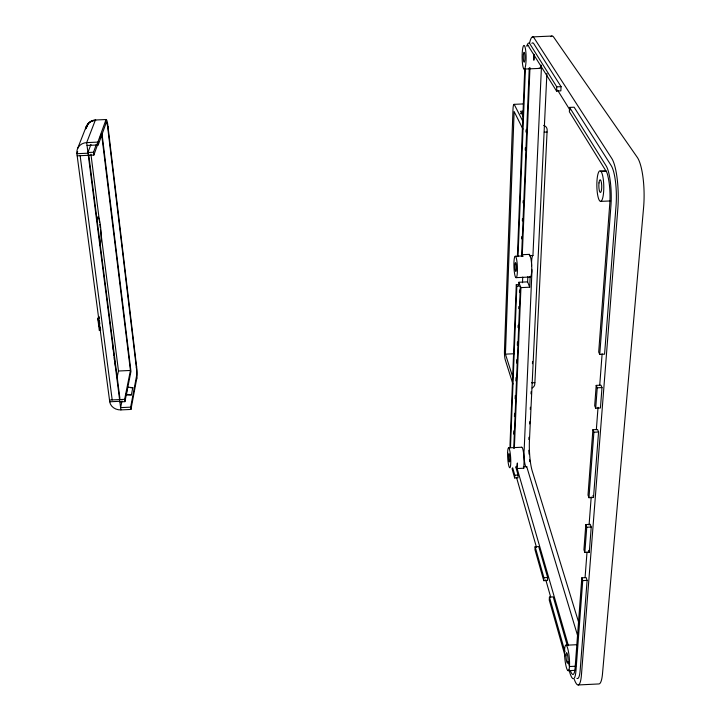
<?xml version="1.0" encoding="UTF-8"?>
<svg xmlns="http://www.w3.org/2000/svg" width="721" height="721" viewBox="0 0 721 721"><rect width="100%" height="100%" fill="white"/><g stroke="black" fill="none" stroke-linecap="round" stroke-linejoin="round"><path stroke-width="1.08" d="M531.575 265.914A10.707 1.866 87.9 0 1 532.945 255.486L541.489 66.044M514.361 448.065L520.932 287.616L520.355 286.075L516.849 286.237L516.281 284.705L519.778 284.543L518.913 282.262L527.619 281.866L529.71 287.21L520.932 287.616M512.829 377.272L505.439 354.146L514.118 111.521L522.95 129.113M516.281 284.705L510.08 443.082A20.017 3.028 86.5 0 0 510.017 447.723M517.381 256.577L524.717 69.252M516.849 286.237L510.594 444.866A16.682 2.523 86.5 0 0 510.549 447.047M518.02 256.595L525.402 69.225M518.787 285.534L518.913 282.262M513.703 434.141L513.839 430.852M514.415 416.576L514.551 413.277M515.136 398.785L515.281 395.432M515.866 380.922L516.002 377.57M516.587 363.06L516.723 359.707M517.308 345.251L517.444 341.925M518.029 327.505L518.12 325.288M518.796 308.651L518.886 306.452M519.462 292.212L519.553 290.022M521.634 238.831L521.725 236.614M522.355 220.932L522.446 218.679M523.086 202.934L523.176 200.681M525.23 150.076L525.321 147.823M525.96 132.078L526.051 129.825M520.355 286.075L513.875 444.713A16.682 2.569 86.5 0 0 513.821 448.435M521.562 256.433L529.259 67.936M522.04 256.18A10.707 1.775 87.9 0 1 522.941 256.433L522.283 254.693L529.971 67.666M522.491 282.722L522.725 277.098M515.948 467.578L518.102 475.04L517.984 477.807L514.668 477.96L514.776 475.202L512.658 467.731M534.081 54.733L533.846 60.222A11.878 2.055 89.5 0 0 533.828 54.183M568.418 645.692L517.137 468.533L517.372 462.999A9.959 1.523 86.5 0 1 515.758 466.712M527.619 281.866L527.844 276.666M529.71 287.21L530.169 276.756M517.137 468.533L523.761 468.226L524.014 462.684A9.959 1.577 86.5 0 0 523.329 451.499A9.959 1.577 86.5 0 0 521.427 447.489M528.853 439.504L528.962 437.277M529.593 423.921L529.692 421.695M530.277 409.456L530.377 407.23M531.007 393.873L531.116 391.647M532.431 363.708L532.54 361.455M546.897 73.362L529.412 441.27A21.684 3.605 86.5 0 0 532.206 470.921L578.458 621.691M531.873 43.35A23.784 4.137 89.5 0 1 533.819 43.738L561.073 86.655L560.848 90.855L556.54 91.053L556.756 86.844L529.908 43.909A23.784 4.065 89.4 0 0 526.835 46.126M535.117 546.734L534.964 549.636L543.76 580.666L547.482 580.486L547.654 577.53L538.722 546.563L535.117 546.734L543.922 577.71L543.76 580.666M569.599 107.402L569.356 111.764L606.118 171.219A15.294 3.515 88.9 0 1 608.001 176.627L608.028 176.753A25.343 5.804 88.8 0 1 609.759 204.007L598.7 352.064L599.746 354.399L604.577 354.173L616.04 205.737A30.417 7.084 88.8 0 0 611.228 165.641L574.123 107.204L569.599 107.402L606.145 165.866A30.417 6.967 88.8 0 1 610.912 205.972L599.746 354.399M567.256 645.502L553.241 596.898L549.438 597.087L549.258 600.079L565.048 655.849M576.89 678.344A25.586 4.641 84.7 0 0 580.171 670.224L587.11 580.387L586.191 577.611L581.829 577.818L575.133 667.511A21.324 3.803 84.7 0 1 570.482 670.872M585.812 524.555L583.929 549.735L584.848 552.466L589.282 552.259L591.229 527.033L590.274 524.347L585.812 524.555L586.75 527.249L584.848 552.466M592.896 429.725L588.012 495.066L588.967 497.706L593.509 497.49L598.565 432.014L597.556 429.509L592.896 429.725L593.897 432.23L588.967 497.706M596.204 385.393L594.69 405.752L595.699 408.203L600.422 407.987L601.999 387.583L600.953 385.167L596.204 385.393L597.24 387.799L595.699 408.203M581.829 577.818L582.739 580.603L575.98 670.431A25.586 4.569 84.7 0 1 569.608 671.936L569.004 669.791M585.073 577.611L587.029 551.935M589.075 525.005L591.211 496.958M596.339 429.698L598.042 407.311M599.746 384.996L602.125 353.75M77.679 151.68L76.895 153.708L109.736 401.777A10.175 8.598 9.5 0 0 120.912 409.907L130.952 409.438L130.663 407.158L136.602 375.758A6.444 0.865 87.5 0 0 136.413 368.025L107.69 127.266A7.201 1.036 85.9 0 0 106.302 122.435L98.218 144.948L87.043 145.444M130.952 409.438L136.918 377.588A9.049 1.217 87.5 0 0 136.864 368.918L107.681 123.985A10.112 1.451 85.9 0 0 106.068 119.533L95.397 120.01A10.887 10.473 49.7 0 0 88.106 123.525L85.754 128.518M136.368 367.701L136.611 366.439M126.896 390.16L126.184 395.108L131.393 394.865L132.781 387.691L127.509 387.087L127.617 387.934M119.884 401.885L124.922 401.651L130.961 371.423L102.085 134.304M124.922 401.651L124.634 399.353L130.429 370.459L101.535 133.511L99.714 138.639M121.993 400.894L120.623 407.617L130.663 407.158M119.587 399.578L119.875 398.199L88.683 154.285L88.304 155.312M117.099 377.362L118.478 371.009L100.543 229.846M96.731 219.779L97.128 217.985A14.096 2.208 86.5 0 1 99.994 222.654L100.462 225.826A14.096 2.208 86.5 0 1 100.733 242.211L100.345 244.04A14.096 2.208 86.5 0 1 99.849 245.005M100.228 327.136L100.634 330.263L99.327 330.317L99.534 329.524M99.327 330.317L97.804 318.871L98.011 318.078L99.327 318.024M107.735 127.698L108.06 126.77M98.218 144.948L97.867 142.118L106.068 119.533M77.174 155.817L93.874 155.069L98.615 141.722M93.874 155.069L93.514 152.257L96.434 144.11M85.844 128.554L88.404 123.642A10.626 10.545 -14.1 0 1 95.803 120.182M90.954 144.353L87.944 152.501L93.514 152.257M95.397 120.01L86.682 142.614A11.401 10.364 25.3 0 0 76.895 153.708L88.034 153.203M77.688 148.355L86.403 126.13M85.934 128.717L87.016 126.31M520.436 113.711L523.464 112.665M605.928 170.949L600.854 171.228L606.118 171.219M565.742 645.241L576.692 644.709M575.709 666.222L569.482 666.528L568.04 661.481M568.139 670.683A12.798 2.244 84.8 0 0 568.481 651.811A12.798 2.244 84.8 0 0 564.534 651.324A12.798 2.244 84.8 0 0 568.139 670.683L575.367 670.341M578.287 684.95L599.025 683.941A31.985 6.282 84.5 0 0 602.513 673.621L643.592 207.549A38.024 9.58 89 0 0 637.229 157.268L553.629 37.059A29.732 5.597 89.6 0 0 550.997 36.654M118.478 371.009L130.429 370.459M505.439 354.146L514.118 353.75M130.717 387.79L132.781 387.691M109.511 400.047L124.634 399.353M109.736 401.777L119.812 401.309M531.53 382.806L534.865 382.653M597.24 387.799L601.999 387.583M593.897 432.23L598.565 432.014M508.503 447.858L521.68 447.245M577.809 636.273L526.7 466.55L523.392 466.703L523.761 468.226M514.776 475.202L518.102 475.04M586.75 527.249L591.229 527.033M543.922 577.71L547.654 577.53M582.739 580.603L587.11 580.387M97.867 142.118L86.682 142.614L120.912 409.907M544.292 132.159L547.059 132.042M600.584 201.384A15.294 3.461 88.9 0 0 603.18 178.52A15.294 3.461 88.9 0 0 597.186 178.366A15.294 3.461 88.9 0 0 600.584 201.384L610.678 200.934M522.283 254.693L529.403 254.369L530.395 256.802A10.707 1.839 87.9 0 1 531.756 270.024A10.707 1.839 87.9 0 1 529.845 276.738M515.218 256.279L522.328 255.955M529.385 255.649L532.945 255.486M515.957 277.657A10.707 1.721 87.8 0 0 517.038 262.228A10.707 1.721 87.8 0 0 514.019 261.038A10.707 1.721 87.8 0 0 515.957 277.657L530.16 277.008M97.804 318.871L99.119 318.817M532.431 36.906L551.871 36.05M524.077 69.081A11.878 1.992 89.5 0 0 525.861 52.092A11.878 1.992 89.5 0 0 522.419 50.524A11.878 1.992 89.5 0 0 524.077 69.081L539.849 68.387M556.756 86.844L561.073 86.655M514.064 104.347L523.626 103.914M523.518 111.151L520.526 111.286L523.058 116.189M126.076 394.261L131.393 394.865M543.688 125.445L544.616 125.778A5.66 5.119 -32.5 0 1 547.149 130.231L534.802 384.131A5.029 4.236 -16.5 0 1 532.134 387.961M557.585 90.161L570.005 110.115M556.54 91.053L528.98 47.045A11.878 2.019 89.5 0 0 527.159 45.973M523.23 122.074L514.361 104.689A7.183 1.154 89 0 0 512.992 109.277L504.457 351.055A6.426 0.964 87.2 0 0 505.241 359.752L512.937 384.059M592.86 495.733L593.509 497.49M588.66 550.438L589.282 552.259M516.569 477.617L536.496 547.365M545.761 579.81L550.709 597.114M549.438 597.087L564.967 651.694M514.668 477.96L512.55 470.48A20.017 3.028 86.5 0 1 512.063 468.542M529.403 254.369L529.692 255.676L529.692 255.135M98.011 318.078L98.398 320.998M98.786 323.909L99.156 326.712M80.139 155.682L112.197 399.921M99.399 320.89L99.813 324.017M90.927 154.132L99.552 222.05M99.84 224.276L100.264 227.62M105.753 120.01L106.086 122.768M136.476 376.677L136.747 378.922M98.705 316.546L98.732 318.646M98.993 316.609L99.011 318.79M526.177 466.947A9.959 1.595 86.5 0 1 524.329 460.052A9.959 1.595 86.5 0 1 524.194 449.273L531.963 270.997A10.707 1.866 87.9 0 1 531.783 269.375M526.7 466.55A9.959 1.595 86.5 0 1 526.447 466.893M529.782 461.656A25.019 4.164 86.5 0 1 529.575 459.827M529.079 454.14A25.019 4.164 86.5 0 1 528.863 450.292M574.331 679.47A31.985 5.804 84.7 0 0 581.468 674.64L617.825 208.711A38.024 8.859 88.8 0 0 611.759 158.413L534.063 37.925A29.732 5.173 89.5 0 0 529.511 43.404M541.111 65.043A11.878 2.118 89.6 0 1 539.137 68.08M113.612 354.984A3.299 0.496 87.4 0 1 113.864 355.011M114.315 357.382A3.299 0.496 87.4 0 1 114.369 359.869M112.891 346.693A3.308 0.505 87.4 0 1 113.26 349.586M114.972 363.627A3.29 0.496 87.5 0 1 115.414 365.971M85.637 128.698A10.932 10.184 32.4 0 1 95.064 120.479M507.62 452.473A9.968 1.478 86.5 0 0 509.711 467.722A9.968 1.478 86.5 0 0 510.216 453.167A9.968 1.478 86.5 0 0 507.62 452.473M508.521 455.582A4.155 0.613 86.5 0 0 509.396 461.927A4.155 0.613 86.5 0 0 509.603 455.843A4.155 0.613 86.5 0 0 508.521 455.582M565.985 655.191A5.335 0.937 84.8 0 0 567.49 663.23A5.335 0.937 84.8 0 0 567.625 655.335A5.335 0.937 84.8 0 0 565.985 655.191M598.98 182.927A6.372 1.442 88.9 0 0 600.404 192.48A6.372 1.442 88.9 0 0 601.476 182.918A6.372 1.442 88.9 0 0 598.98 182.927M514.974 264.526A4.461 0.721 87.8 0 0 515.785 271.429A4.461 0.721 87.8 0 0 516.227 264.986A4.461 0.721 87.8 0 0 514.974 264.526M523.392 54.481A4.948 0.829 89.5 0 0 524.095 62.195A4.948 0.829 89.5 0 0 524.834 55.093A4.948 0.829 89.5 0 0 523.392 54.481"/></g></svg>
